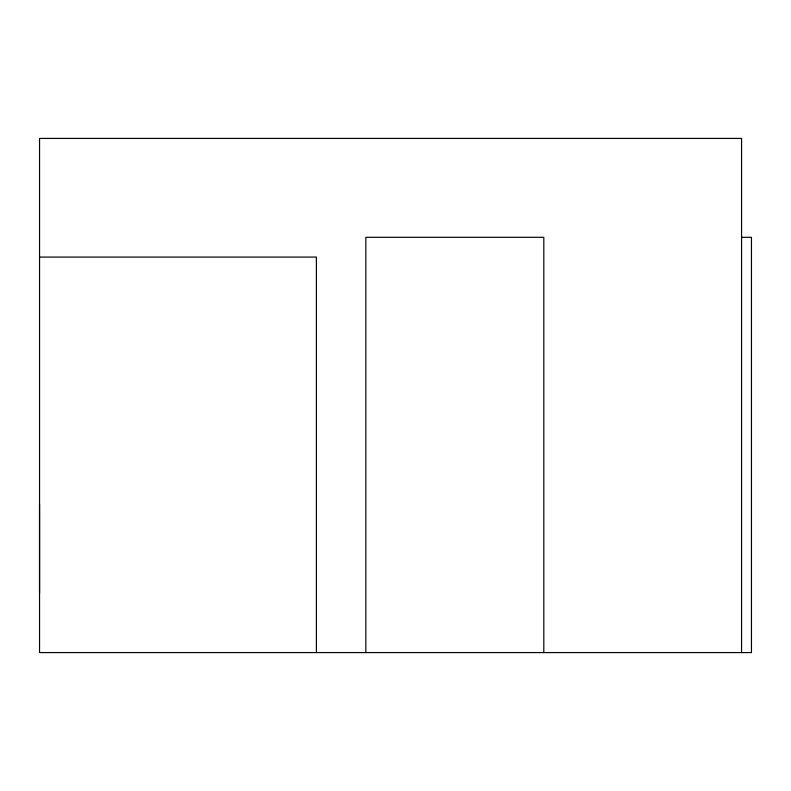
<?xml version="1.0" encoding="UTF-8"?>
<svg xmlns="http://www.w3.org/2000/svg" width="791" height="791" viewBox="0 0 791 791"><rect width="100%" height="100%" fill="white"/><g stroke="black" fill="none" stroke-linecap="round" stroke-linejoin="round"><path stroke-width="1.19" d="M39.55 593.25L39.55 504.262M741.562 237.3L751.45 237.3L751.45 652.575L39.55 652.575L39.55 138.425L741.562 138.425L741.562 652.575M39.55 257.075L316.4 257.075L316.4 652.575M543.812 652.575L543.812 237.3L365.838 237.3L365.838 652.575"/></g></svg>
